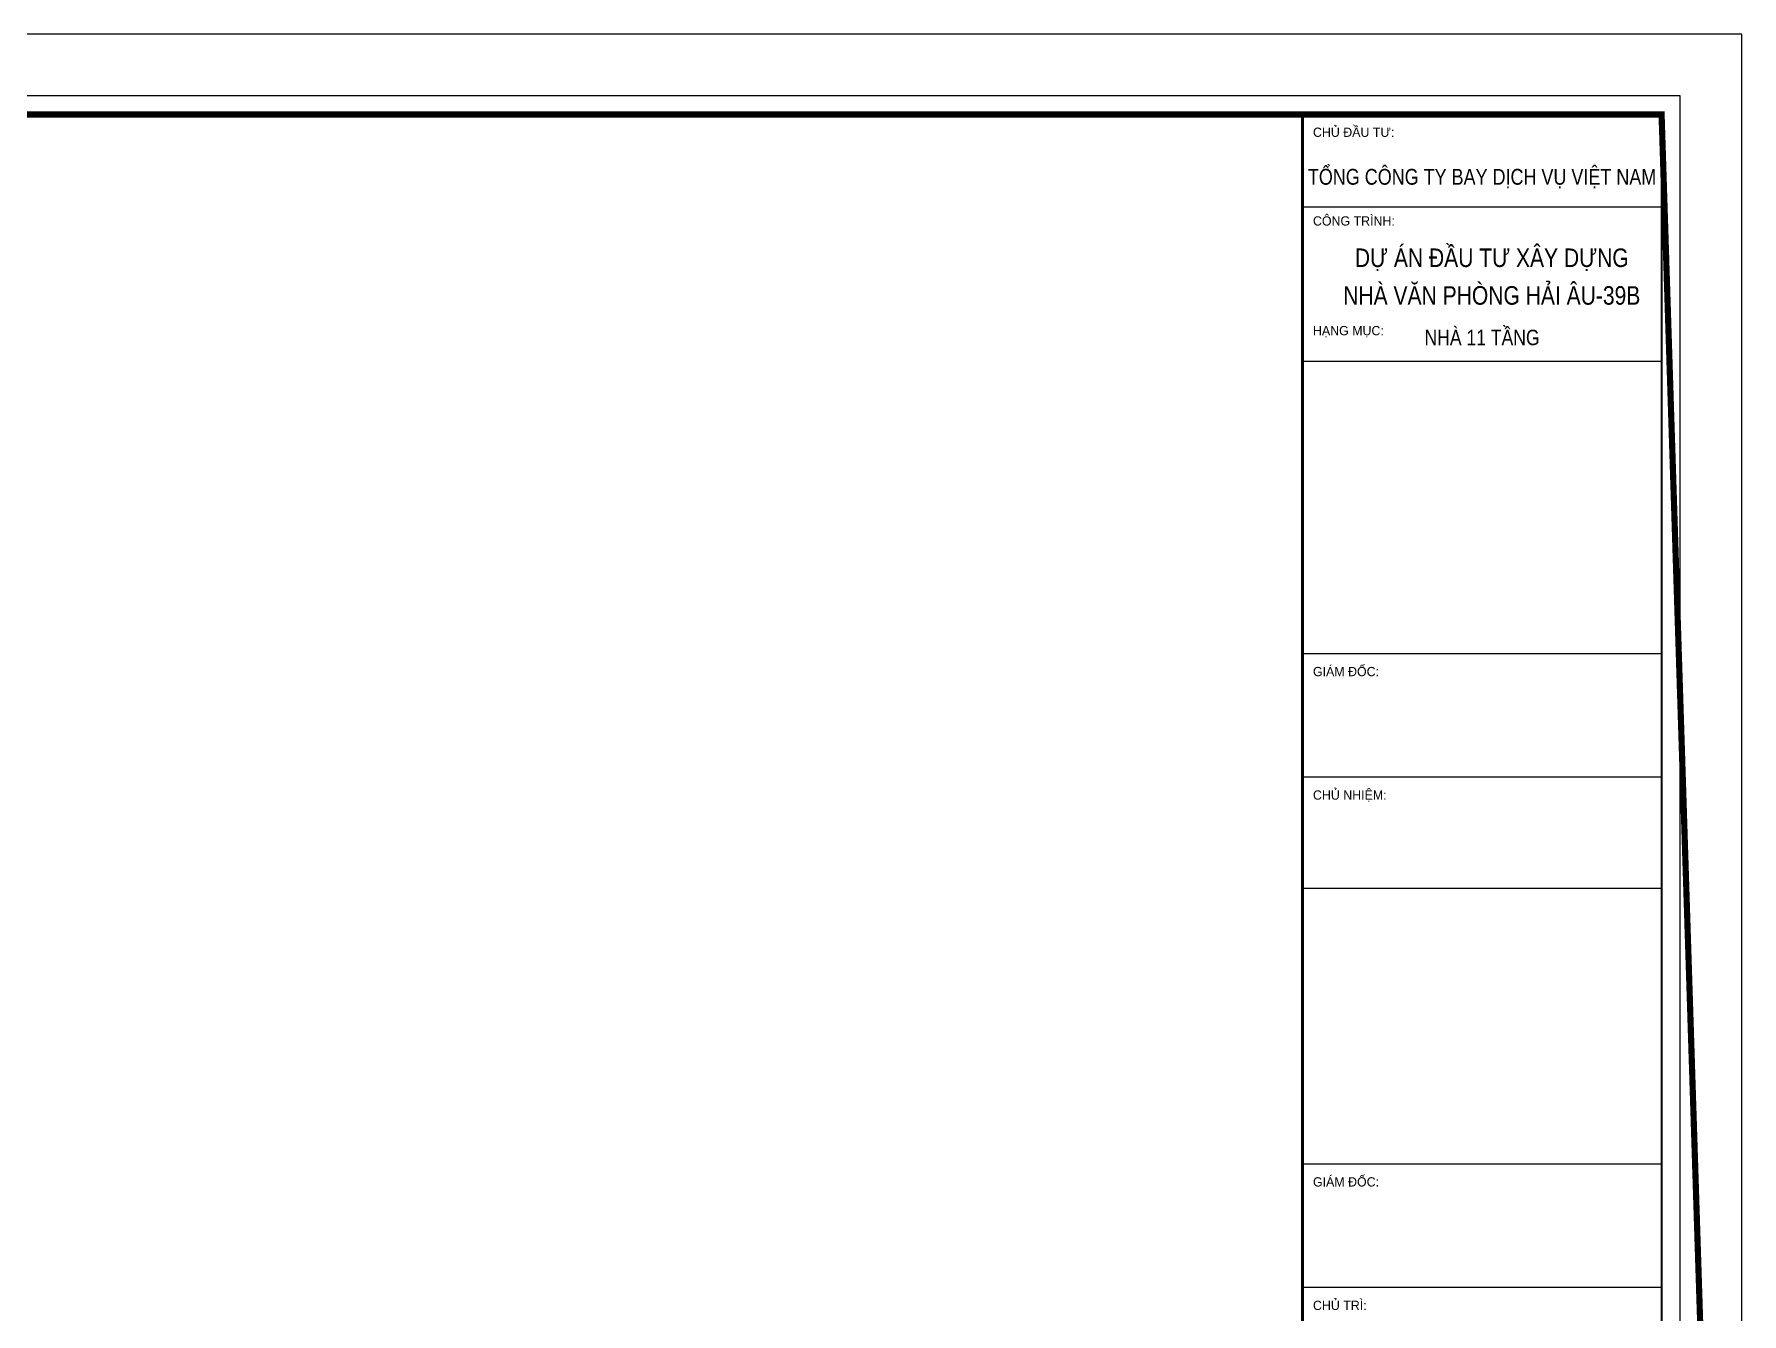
# Model space of a CAD drawing. Header units: metres. Extents: x 352651 to 530851, y -87517 to -24441.
# Drawn here: x 400261 to 441751, y -55529 to -24441 of the extents above; entities that cross this region are included whole.
import ezdxf
from ezdxf.enums import TextEntityAlignment as Align

# ---------------------------------------------------------------- set-up
doc = ezdxf.new("R2010")
doc.units = ezdxf.units.M
doc.header["$LTSCALE"] = 300
doc.header["$MEASUREMENT"] = 0
doc.linetypes.add('DASHED2', pattern=[0.375, 0.25, -0.125])
doc.layers.get('0').update_dxf_attribs({"linetype": 'CONTINUOUS'})
doc.layers.get('Defpoints').update_dxf_attribs({"linetype": 'CONTINUOUS'})
for name, color, linetype in [('HATCH', 145, 'CONTINUOUS'), ('TEXT', 4, 'CONTINUOUS'), ('THAY', 9, 'CONTINUOUS'), ('TUONG', 7, 'CONTINUOUS')]:
    doc.layers.add(name, color=color, linetype=linetype)
doc.styles.add('VnAvntH', font='VnAvantH.TTF', dxfattribs={"width": 0.85})

msp = doc.modelspace()

# ---------------------------------------------------------------- linework, layer by layer
for points, const_width in [([(357600.9, -85490.5), (441750.9, -87440.5), (439800.9, -26390.5), (357600.9, -26390.5)], 150), ([(357600.9, -85490.5), (439800.9, -85490.5), (439800.9, -26390.5), (357600.9, -26390.5)], 51.9)]:
    msp.add_lwpolyline(points, close=True, dxfattribs=dict(const_width=const_width))
at = {"const_width": 75.4}
msp.add_lwpolyline([(431077.7, -26390.5), (431077.7, -85490.5)], dxfattribs=at)
at = {"layer": 'Defpoints', "linetype": 'DASHED2'}
msp.add_lwpolyline([(352650.9, -87440.5), (441750.9, -87440.5), (441750.9, -24440.5), (352650.9, -24440.5)], close=True, dxfattribs=at)
msp.add_lwpolyline([(352650.9, -87440.5), (441750.9, -87440.5), (441750.9, -24440.5), (352650.9, -24440.5)], close=True, dxfattribs=at)
at = {"layer": 'HATCH', "linetype": 'ByBlock'}
msp.add_lwpolyline([(357150.9, -85940.5), (440250.9, -85940.5), (440250.9, -25940.5), (357150.9, -25940.5)], close=True, dxfattribs=at)
at = {"layer": 'THAY'}
for p, q in [((439800.9, -28640.5), (431077.7, -28640.5)), ((439800.9, -32390.5), (431077.7, -32390.5)), ((439800.9, -39492.9), (431077.7, -39492.9)), ((439800.9, -42492.9), (431077.7, -42492.9)), ((439800.9, -45192.9), (431077.7, -45192.9)), ((439800.9, -51890.5), (431077.7, -51890.5)), ((439800.9, -54890.5), (431077.7, -54890.5))]:
    msp.add_line(p, q, dxfattribs=at)
at = {"layer": 'THAY', "linetype": 'ByBlock'}
msp.add_lwpolyline([(357150.9, -85940.5), (440250.9, -85940.5), (440250.9, -25940.5), (357150.9, -25940.5)], close=True, dxfattribs=at)
at = {"layer": 'TUONG'}
msp.add_lwpolyline([(352650.9, -87440.5), (441750.9, -87440.5), (441750.9, -24440.5), (352650.9, -24440.5)], close=True, dxfattribs=at)

# ---------------------------------------------------------------- texts
at = {"layer": 'TEXT', "style": 'VnAvntH'}
for s, p in [('chñ ®Çu t\xad:', (431331.3, -26935.7)), ('c«ng tr×nh:', (431331.3, -29090.5)), ('h¹ng môc:', (431331.3, -31755.6)), ('gi¸m ®èc:', (431331.3, -40038.1)), ('chñ nhiÖm:', (431331.3, -43038.1)), ('gi¸m ®èc:', (431331.3, -52435.7)), ('chñ tr×:', (431331.3, -55435.7))]:
    msp.add_text(s, height=225, dxfattribs=at).set_placement(p)
at = {"layer": 'TEXT', "style": 'VnAvntH', "width": 0.85}
for s, height, p in [('tæng c«ng ty bay dÞch vô viÖt nam', 384.043, (435439.3, -27890.5)), ('dù ¸n ®Çu t\xad x©y dùng', 450, (435675.3, -29854.1)), ('nhµ v¨n phßng h¶i ©u-39b', 450, (435675.3, -30723.1)), ('nhµ 11 tÇng', 375, (435439.3, -31755.6))]:
    msp.add_text(s, height=height, dxfattribs=at).set_placement(p, align=Align.MIDDLE)

doc.saveas('drawing.dxf')
